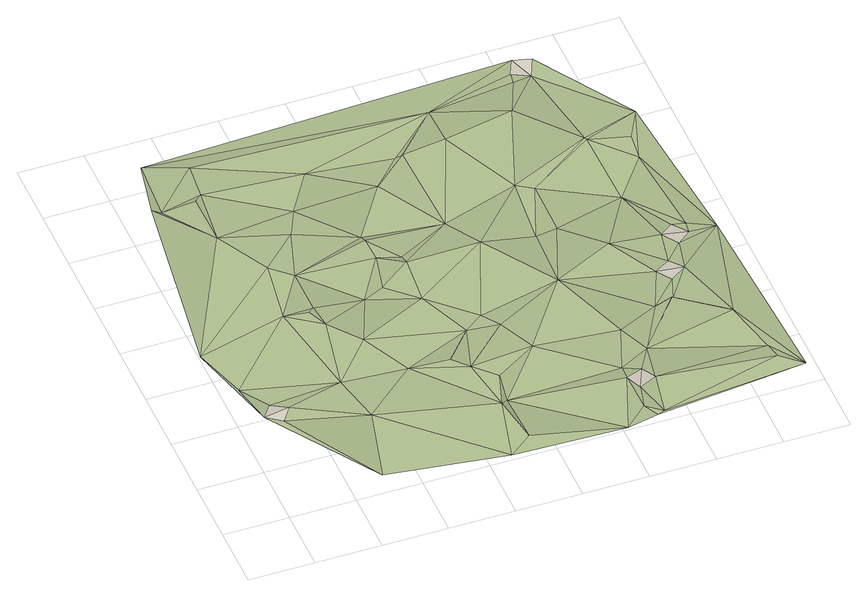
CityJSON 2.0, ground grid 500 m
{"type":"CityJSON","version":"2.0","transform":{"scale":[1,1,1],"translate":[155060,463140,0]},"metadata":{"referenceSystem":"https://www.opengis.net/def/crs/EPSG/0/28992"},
"CityObjects":{
"building1":{"type":"Building","attributes":{"name":"LOD0 Building Footprint Model"},"geometry":[{"type":"MultiSurface","lod":"0","boundaries":[[[0,1,2]],[[1,0,3]]]}]},
"building2":{"type":"Building","attributes":{"name":"LOD0 Building Footprint Model"},"geometry":[{"type":"MultiSurface","lod":"0","boundaries":[[[4,5,6]],[[5,4,7]]]}]},
"building3":{"type":"Building","attributes":{"name":"LOD0 Building Footprint Model"},"geometry":[{"type":"MultiSurface","lod":"0","boundaries":[[[8,9,10]],[[10,11,8]]]}]},
"building4":{"type":"Building","attributes":{"name":"LOD0 Building Footprint Model"},"geometry":[{"type":"MultiSurface","lod":"0","boundaries":[[[12,13,14]],[[14,15,12]]]}]},
"building5":{"type":"Building","attributes":{"name":"LOD0 Building Footprint Model"},"geometry":[{"type":"MultiSurface","lod":"0","boundaries":[[[16,17,18]],[[18,19,16]]]}]},
"terrain1":{"type":"TINRelief","attributes":{"name":"TIN model","numberOfTriangles":173,"BuildingGML_6a42f55c-fbd6-4bf7-b73d-1ebaee3299ff.cityObjectType":"Building","BuildingGML_6a42f55c-fbd6-4bf7-b73d-1ebaee3299ff.extent":"1.58426454e+05 4.64468676e+05 1.90939277e+01 1.58546685e+05 4.64543138e+05 2.79136824e+01 1.58472224e+05 4.64663369e+05 8.56128653e+00 1.58351993e+05 4.64588907e+05 1.20975666e+01","BuildingGML_d47d350a-7455-4d26-aa1c-aac8c874c203.cityObjectType":"Building","BuildingGML_d47d350a-7455-4d26-aa1c-aac8c874c203.extent":"1.58260294e+05 4.66792573e+05 5.27884844e+00 1.58316918e+05 4.66922164e+05 3.52582219e+01 1.58187327e+05 4.66978788e+05 1.64702468e+01 1.58130703e+05 4.66849198e+05 9.54801486e+00","BuildingGML_67fb9276-0b4d-49e2-bd58-7abe2a71599c.cityObjectType":"Building","BuildingGML_67fb9276-0b4d-49e2-bd58-7abe2a71599c.extent":"1.58601688e+05 4.64800003e+05 1.85361977e+01 1.58712428e+05 4.64887962e+05 1.49389281e+01 1.58624469e+05 4.64998701e+05 1.46691432e+01 1.58513729e+05 4.64910742e+05 2.96986030e+01","BuildingGML_ab0ba728-1ae0-4465-b52f-60bccb7c4295.cityObjectType":"Building","BuildingGML_ab0ba728-1ae0-4465-b52f-60bccb7c4295.extent":"1.55371948e+05 4.64068095e+05 2.04129300e+01 1.55454101e+05 4.64183208e+05 1.85457883e+01 1.55338988e+05 4.64265361e+05 9.46013178e+00 1.55256835e+05 4.64150248e+05 2.13244495e+01","BuildingGML_e02ac24e-f3f9-4f16-a0a8-156f9ae93edd.cityObjectType":"Building","BuildingGML_e02ac24e-f3f9-4f16-a0a8-156f9ae93edd.extent":"1.57817510e+05 4.63501278e+05 2.45265272e+01 1.57949535e+05 4.63551965e+05 3.50051866e+01 1.57898848e+05 4.63683991e+05 1.11657451e+01 1.57766822e+05 4.63633304e+05 1.67731609e+01","lod":2},"geometry":[{"type":"CompositeSurface","lod":"2","boundaries":[[[20,2,21]],[[1,21,2]],[[0,2,20]],[[22,20,21]],[[23,1,3]],[[20,24,25]],[[20,26,0]],[[27,24,22]],[[24,20,22]],[[28,24,27]],[[29,27,22]],[[28,30,24]],[[31,24,30]],[[31,30,32]],[[28,27,29]],[[31,25,24]],[[28,32,30]],[[26,3,0]],[[23,26,33]],[[3,26,23]],[[1,23,34]],[[34,23,33]],[[35,33,36]],[[26,36,33]],[[35,36,37]],[[36,38,39]],[[33,40,34]],[[38,36,26]],[[41,42,31]],[[25,31,43]],[[25,43,42]],[[43,31,42]],[[42,44,38]],[[38,44,39]],[[41,45,42]],[[44,42,45]],[[46,47,45]],[[25,42,38]],[[38,26,25]],[[46,45,41]],[[44,45,47]],[[26,20,25]],[[32,41,31]],[[48,49,29]],[[7,29,49]],[[49,48,50]],[[49,5,7]],[[28,7,51]],[[51,7,4]],[[7,28,29]],[[5,49,50]],[[52,50,53]],[[6,5,50]],[[6,50,52]],[[48,53,50]],[[52,54,6]],[[6,54,55]],[[6,55,4]],[[53,54,52]],[[56,54,53]],[[55,51,4]],[[55,57,51]],[[32,51,57]],[[46,32,57]],[[58,57,55]],[[8,46,58]],[[57,58,46]],[[59,8,11]],[[9,8,58]],[[46,41,32]],[[60,58,55]],[[61,60,56]],[[55,56,60]],[[61,58,60]],[[10,61,56]],[[9,58,61]],[[62,10,56]],[[11,10,13]],[[12,11,13]],[[61,10,9]],[[62,56,53]],[[8,59,46]],[[54,56,55]],[[28,51,32]],[[10,62,13]],[[33,35,37]],[[63,39,64]],[[37,39,65]],[[64,44,66]],[[44,64,39]],[[67,65,68]],[[33,37,65]],[[40,65,67]],[[65,39,63]],[[33,65,40]],[[68,65,69]],[[70,66,47]],[[63,66,71]],[[71,66,70]],[[66,44,47]],[[71,70,69]],[[65,63,69]],[[68,69,70]],[[63,71,69]],[[63,64,66]],[[70,47,72]],[[70,73,68]],[[46,74,47]],[[75,76,77]],[[77,34,40]],[[78,76,75]],[[79,75,77]],[[79,80,75]],[[75,80,81]],[[78,75,81]],[[77,80,79]],[[82,80,77]],[[68,73,82]],[[82,77,67]],[[83,82,73]],[[67,68,82]],[[84,83,85]],[[80,82,83]],[[85,86,84]],[[85,73,86]],[[83,84,81]],[[83,73,85]],[[80,83,81]],[[70,86,73]],[[84,78,81]],[[40,67,77]],[[77,76,34]],[[86,70,87]],[[59,88,46]],[[88,74,46]],[[89,74,88]],[[90,88,59]],[[90,91,92]],[[88,90,89]],[[74,89,72]],[[90,92,89]],[[74,72,47]],[[12,90,59]],[[93,14,62]],[[13,62,14]],[[93,90,15]],[[14,93,15]],[[90,12,15]],[[62,91,93]],[[90,93,91]],[[94,91,62]],[[95,72,89]],[[59,11,12]],[[96,84,87]],[[86,87,84]],[[97,84,96]],[[72,95,96]],[[84,97,17]],[[97,18,17]],[[17,16,84]],[[18,97,96]],[[92,98,94]],[[91,98,92]],[[95,89,92]],[[95,92,94]],[[96,95,18]],[[18,94,19]],[[95,94,18]],[[91,94,98]],[[16,78,84]],[[96,87,72]],[[72,87,70]],[[37,36,39]],[[8,9,10]],[[10,11,8]],[[16,17,18]],[[18,19,16]],[[12,13,14]],[[14,15,12]],[[0,1,2]],[[1,0,3]],[[4,5,6]],[[5,4,7]]]}]}
},
"vertices":[
[394,1043,19],[197,1010,21],[312,928,20],[279,1125,9],
[2839,544,11],[2758,361,25],[2890,412,35],[2707,493,17],
[3292,1449,12],[3366,1329,19],[3487,1403,28],[3412,1523,9],
[3454,1771,30],[3542,1660,19],[3652,1748,15],[3564,1859,15],
[3127,3839,16],[3071,3709,10],[3200,3653,5],[3257,3782,35],
[909,782,2],[750,151,30],[1666,10,37],[134,1334,20],[1799,552,24],[1315,1113,29],[815,1138,38],[1849,159,36],[1847,585,2],[2532,7,15],[1885,830,18],[1732,984,20],[2213,1039,10],[690,1935,20],[1,1745,26],[868,1892,37],[939,1751,24],[919,1933,28],[1124,1500,33],[1290,1911,1],[777,2460,0],[2072,1299,35],[1840,1353,9],[1617,1084,39],[1663,1758,22],[1983,1442,27],[2611,1587,36],[2247,2148,33],[2763,36,38],[2705,157,36],[2821,58,39],[2716,615,0],[3772,339,9],[3933,200,2],[3751,464,3],[2950,730,7],[3649,886,15],[2842,959,25],[3157,1122,2],[3081,1816,29],[3291,1137,38],[3299,1142,12],[3861,1750,3],[1517,2277,11],[1447,1966,20],[926,2317,5],[1692,2141,32],[1045,2699,27],[1493,2504,17],[1499,2445,40],[2092,2437,6],[1688,2224,11],[2685,2615,24],[1797,2973,2],[2639,2090,6],[287,3250,8],[225,3279,24],[556,2870,7],[315,3722,21],[542,3253,30],[604,3315,18],[627,3588,33],[1139,2904,36],[1361,3251,23],[2403,3556,2],[2008,3188,14],[2061,3184,33],[2400,3227,32],[2806,2118,4],[2806,2539,22],[3343,2259,0],[3601,2595,12],[3329,2893,9],[3662,1829,20],[3740,3020,32],[3317,2914,9],[2935,3329,39],[3059,3632,5],[3626,2811,12]
]}
